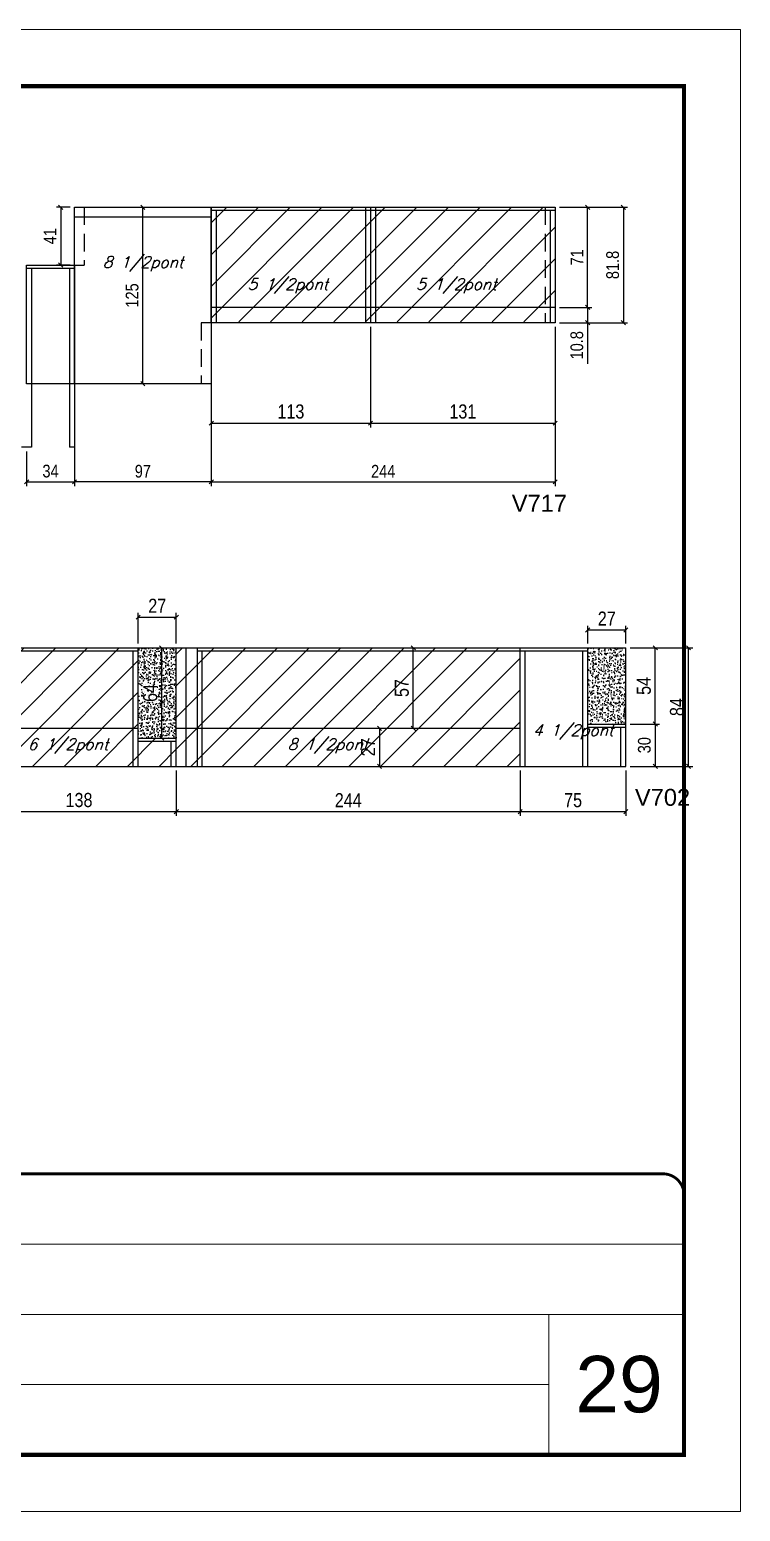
# Model space of a CAD drawing. Extents: x -20960 to -5926, y -2106 to 21915.
# Drawn here: x -11226 to -10722, y 12825 to 13875 of the extents above; entities that cross this region are included whole.
import ezdxf

# ---------------------------------------------------------------- set-up
doc = ezdxf.new("R2010")
doc.units = 0
for name, pattern in [('CONTINUO', [0]), ('DASHED', [0.75, 0.5, -0.25]), ('HIDDEN', [0.375, 0.25, -0.125])]:
    doc.linetypes.add(name, pattern=pattern)
for name, color, linetype in [('5', 5, 'Continuous'), ('COTA', 241, 'Continuous'), ('Painéis', 200, 'Continuous'), ('Reaproveitamento', 251, 'Continuous'), ('SARR_2.2x7', 40, 'Continuous'), ('SARR_3.5x7', 81, 'Continuous'), ('texto', 7, 'Continuous')]:
    doc.layers.add(name, color=color, linetype=linetype)
for name, color, linetype, lineweight in [('CARIMBO', 255, 'Continuous', 9), ('Folhas', 255, 'Continuous', 9), ('SARRAFO DE PRESSAO', 251, 'DASHED', 9)]:
    doc.layers.add(name, color=color, linetype=linetype, lineweight=lineweight)
doc.styles.add('ARIAL', font='arial.ttf')
doc.styles.add('COTA TECNICA', font='techl___.ttf', dxfattribs={"height": 10})
doc.styles.add('COTA TECNICA-50', font='techl___.ttf', dxfattribs={"height": 9})
doc.styles.add('Romans', font='romans.shx')
doc.styles.get("Standard").update_dxf_attribs({"font": 'arial.ttf'})
doc.dimstyles.new('COTA PAINEL-50', dxfattribs={"dimtxt": 9, "dimasz": 3, "dimexe": 3, "dimexo": 3, "dimgap": 3, "dimtad": 1, "dimdec": 1, "dimzin": 12, "dimdsep": 46, "dimtxsty": 'COTA TECNICA-50', "dimblk1": 'OBLIQUE', "dimblk2": 'OBLIQUE', "dimsah": 1, "dimcen": 0.9, "dimclrd": 4, "dimclre": 4, "dimclrt": 240, "dimadec": 1, "dimazin": 3, "dimtfac": 1, "dimtdec": 1, "dimtmove": 0, "dimatfit": 3, "dimfxl": 1, "dimtolj": 1, "dimtzin": 12, "dimarcsym": 0})
doc.dimstyles.new('PAINEL', dxfattribs={"dimtxt": 10, "dimasz": 3, "dimexe": 3, "dimexo": 3, "dimgap": 3, "dimtad": 1, "dimdec": 1, "dimzin": 12, "dimdsep": 46, "dimtxsty": 'COTA TECNICA', "dimblk1": 'OBLIQUE', "dimblk2": 'OBLIQUE', "dimsah": 1, "dimcen": 0.9, "dimclrd": 4, "dimclre": 4, "dimclrt": 240, "dimadec": 1, "dimazin": 3, "dimtfac": 1, "dimtdec": 1, "dimtmove": 0, "dimatfit": 3, "dimfxl": 1, "dimtolj": 1, "dimtzin": 12, "dimarcsym": 0})
pattern_1 = [(50, (-150685.6413, -14036.3305), (5.46554007, -0.47817257), [0.5715, -6.2865]), (355, (-150685.6413, -14036.3305), (-1.05730264, 5.73170536), [0.4572, -5.02921753]), (100.4514447, (-150685.186, -14036.3704), (4.40823741, 5.25353256), [0.48570026, -5.34270734]), (46.1842, (-150685.641, -14034.8065), (8.13237123, -1.26126984), [0.85725, -9.42975]), (96.6355576, (-150684.964, -14034.912), (7.122124, 7.42278374), [0.7285507, -8.01406824]), (351.184151, (-150685.641, -14034.8065), (7.122124, 7.42278374), [0.685799, -7.54379196]), (21, (-150684.8793, -14035.1875), (4.54843174, -3.06795595), [0.5715, -6.2865]), (326, (-150684.8793, -14035.1875), (1.85406085, 5.52563898), [0.4572, -5.0292]), (71.451445, (-150684.5003, -14035.443), (6.40249258, 2.45768307), [0.48570026, -5.34269813]), (37.5, (-150685.6413, -14036.3305), (0.092658098, 2.536651166), [0, -4.96824, 0, -5.1054, 0, -5.04825]), (7.5, (-150685.6413, -14036.3305), (2.004589875, 3.005417245), [0, -2.91084, 0, -4.85394, 0, -1.92405]), (327.5, (-150687.3406, -14036.3305), (4.067717855, -0.17186232), [0, -1.905, 0, -5.9436, 0, -7.8867]), (317.5, (-150688.1026, -14036.3305), (4.44387544, 0.76279473), [0, -2.4765, 0, -3.94716, 0, -5.6007])]
pattern_2 = [(45, (-2998.156, -3677.611), (-11.22532, 11.22532), [])]
pattern_3 = [(45, (-1445.447, -3056.504), (-11.22532, 11.22532), [])]

# ---------------------------------------------------------------- blocks, each defined once
blk = doc.blocks.new('9999999999')
at = {"color": 30, "linetype": 'CONTINUO'}
for p, q in [((98564.6, 34379.6), (99584, 34379.6)), ((98564.6, 34329.8), (99488, 34329.8)), ((99584, 34329.8), (99488, 34329.8)), ((99488, 34329.8), (99488, 34230.2)), ((98564.6, 34280), (99488, 34280))]:
    blk.add_line(p, q, dxfattribs=at)
at = {"color": 30, "linetype": 'CONTINUO', "const_width": 2}
blk.add_lwpolyline([(99584, 34230.2), (99584, 34414.4, 0.414214), (99569, 34429.4), (98229, 34429.4, 0.414214), (98214, 34414.4), (98214, 34245.2, 0.414214), (98229, 34230.2), (99584, 34230.2)], format="xyb", dxfattribs=at)
at = {"layer": 'Folhas'}
blk.add_lwpolyline([(98139, 34190.2), (99624, 34190.2), (99624, 35240.2), (98139, 35240.2)], close=True, dxfattribs=at)
at = {"layer": 'Folhas', "color": 30, "const_width": 3}
blk.add_lwpolyline([(98214, 34230.2), (99584, 34230.2), (99584, 35200.2), (98214, 35200.2)], close=True, dxfattribs=at)
blk = doc.blocks.new('_Oblique')
at = {"color": 0, "linetype": 'ByBlock', "lineweight": -2}
blk.add_line((-0.5, -0.5), (0.5, 0.5), dxfattribs=at)
blk = doc.blocks.new('*D953')
at = {"layer": 'COTA', "color": 4, "lineweight": -2, "ltscale": 25, "transparency": 16777216}
for p, q in [((-11260.2, 13350.3), (-11260.2, 13318.2)), ((-11122.2, 13350.3), (-11122.2, 13318.2)), ((-11260.2, 13321.2), (-11122.2, 13321.2))]:
    blk.add_line(p, q, dxfattribs=at)
at = {"layer": 'Defpoints', "color": 0, "ltscale": 25, "transparency": 16777216}
for p in [(-11260.2, 13353.3), (-11122.2, 13353.3), (-11122.2, 13321.2)]:
    blk.add_point(p, dxfattribs=at)
at = {"layer": 'COTA', "color": 4, "lineweight": -2, "ltscale": 25, "transparency": 16777216, "xscale": 3, "yscale": 3, "zscale": 3, "rotation": 180}
blk.add_blockref('_Oblique', (-11260.2, 13321.2), dxfattribs=at)
at = {"layer": 'COTA', "color": 4, "lineweight": -2, "ltscale": 25, "transparency": 16777216, "xscale": 3, "yscale": 3, "zscale": 3}
blk.add_blockref('_Oblique', (-11122.2, 13321.2), dxfattribs=at)
at = {"layer": 'COTA', "color": 240, "ltscale": 25, "transparency": 16777216, "insert": (-11191.2, 13329.4), "char_height": 10, "attachment_point": 5, "style": 'COTA TECNICA'}
blk.add_mtext('\\A1;138', dxfattribs=at)
blk = doc.blocks.new('*D954')
at = {"layer": 'COTA', "color": 4, "lineweight": -2, "ltscale": 25, "transparency": 16777216}
for p, q in [((-11122.2, 13350.3), (-11122.2, 13318.2)), ((-10878.2, 13350.3), (-10878.2, 13318.2)), ((-11122.2, 13321.2), (-10878.2, 13321.2))]:
    blk.add_line(p, q, dxfattribs=at)
at = {"layer": 'Defpoints', "color": 0, "ltscale": 25, "transparency": 16777216}
for p in [(-11122.2, 13353.3), (-10878.2, 13353.3), (-10878.2, 13321.2)]:
    blk.add_point(p, dxfattribs=at)
at = {"layer": 'COTA', "color": 4, "lineweight": -2, "ltscale": 25, "transparency": 16777216, "xscale": 3, "yscale": 3, "zscale": 3, "rotation": 180}
blk.add_blockref('_Oblique', (-11122.2, 13321.2), dxfattribs=at)
at = {"layer": 'COTA', "color": 4, "lineweight": -2, "ltscale": 25, "transparency": 16777216, "xscale": 3, "yscale": 3, "zscale": 3}
blk.add_blockref('_Oblique', (-10878.2, 13321.2), dxfattribs=at)
at = {"layer": 'COTA', "color": 240, "ltscale": 25, "transparency": 16777216, "insert": (-11000.2, 13329.3), "char_height": 10, "attachment_point": 5, "style": 'COTA TECNICA'}
blk.add_mtext('\\A1;244', dxfattribs=at)
blk = doc.blocks.new('*D955')
at = {"layer": 'COTA', "color": 4, "lineweight": -2, "ltscale": 25, "transparency": 16777216}
for p, q in [((-10878.2, 13350.3), (-10878.2, 13318.2)), ((-10803.3, 13350.3), (-10803.3, 13318.2)), ((-10878.2, 13321.2), (-10803.3, 13321.2))]:
    blk.add_line(p, q, dxfattribs=at)
at = {"layer": 'Defpoints', "color": 0, "ltscale": 25, "transparency": 16777216}
for p in [(-10878.2, 13353.3), (-10803.3, 13353.3), (-10803.3, 13321.2)]:
    blk.add_point(p, dxfattribs=at)
at = {"layer": 'COTA', "color": 4, "lineweight": -2, "ltscale": 25, "transparency": 16777216, "xscale": 3, "yscale": 3, "zscale": 3, "rotation": 180}
blk.add_blockref('_Oblique', (-10878.2, 13321.2), dxfattribs=at)
at = {"layer": 'COTA', "color": 4, "lineweight": -2, "ltscale": 25, "transparency": 16777216, "xscale": 3, "yscale": 3, "zscale": 3}
blk.add_blockref('_Oblique', (-10803.3, 13321.2), dxfattribs=at)
at = {"layer": 'COTA', "color": 240, "ltscale": 25, "transparency": 16777216, "insert": (-10840.7, 13329.3), "char_height": 10, "attachment_point": 5, "style": 'COTA TECNICA'}
blk.add_mtext('\\A1;75', dxfattribs=at)
blk = doc.blocks.new('*D956')
at = {"layer": 'COTA', "color": 4, "lineweight": -2, "ltscale": 25, "transparency": 16777216}
for p, q in [((-10800.3, 13437.3), (-10755.8, 13437.3)), ((-10758.8, 13353.3), (-10758.8, 13437.3)), ((-10800.3, 13353.3), (-10755.8, 13353.3))]:
    blk.add_line(p, q, dxfattribs=at)
at = {"layer": 'Defpoints', "color": 0, "ltscale": 25, "transparency": 16777216}
for p in [(-10803.3, 13437.3), (-10758.8, 13437.3), (-10803.3, 13353.3)]:
    blk.add_point(p, dxfattribs=at)
at = {"layer": 'COTA', "color": 4, "lineweight": -2, "ltscale": 25, "transparency": 16777216, "xscale": 3, "yscale": 3, "zscale": 3}
for p, rotation in [((-10758.8, 13437.3), 90), ((-10758.8, 13353.3), 270)]:
    blk.add_blockref('_Oblique', p, dxfattribs=dict(at, rotation=rotation))
at = {"layer": 'COTA', "color": 240, "ltscale": 25, "transparency": 16777216, "insert": (-10766.9, 13395.3), "char_height": 10, "attachment_point": 5, "rotation": 90, "style": 'COTA TECNICA'}
blk.add_mtext('\\A1;84', dxfattribs=at)
blk = doc.blocks.new('*D957')
at = {"layer": 'COTA', "color": 4, "lineweight": -2, "ltscale": 25, "transparency": 16777216}
for p, q in [((-10800.3, 13437.3), (-10779.4, 13437.3)), ((-10782.4, 13383.3), (-10782.4, 13437.3)), ((-10800.3, 13383.3), (-10779.4, 13383.3))]:
    blk.add_line(p, q, dxfattribs=at)
at = {"layer": 'Defpoints', "color": 0, "ltscale": 25, "transparency": 16777216}
for p in [(-10803.3, 13437.3), (-10782.4, 13437.3), (-10803.3, 13383.3)]:
    blk.add_point(p, dxfattribs=at)
at = {"layer": 'COTA', "color": 4, "lineweight": -2, "ltscale": 25, "transparency": 16777216, "xscale": 3, "yscale": 3, "zscale": 3}
for p, rotation in [((-10782.4, 13437.3), 90), ((-10782.4, 13383.3), 270)]:
    blk.add_blockref('_Oblique', p, dxfattribs=dict(at, rotation=rotation))
at = {"layer": 'COTA', "color": 240, "ltscale": 25, "transparency": 16777216, "insert": (-10790.5, 13410.3), "char_height": 10, "attachment_point": 5, "rotation": 90, "style": 'COTA TECNICA'}
blk.add_mtext('\\A1;54', dxfattribs=at)
blk = doc.blocks.new('*D958')
at = {"layer": 'COTA', "color": 4, "lineweight": -2, "ltscale": 25, "transparency": 16777216}
for p, q in [((-10830.3, 13440.3), (-10830.3, 13452.9)), ((-10803.3, 13440.3), (-10803.3, 13452.9)), ((-10803.3, 13449.9), (-10830.3, 13449.9))]:
    blk.add_line(p, q, dxfattribs=at)
at = {"layer": 'Defpoints', "color": 0, "ltscale": 25, "transparency": 16777216}
for p in [(-10830.3, 13449.9), (-10830.3, 13437.3), (-10803.3, 13437.3)]:
    blk.add_point(p, dxfattribs=at)
at = {"layer": 'COTA', "color": 4, "lineweight": -2, "ltscale": 25, "transparency": 16777216, "xscale": 3, "yscale": 3, "zscale": 3, "rotation": 180}
blk.add_blockref('_Oblique', (-10830.3, 13449.9), dxfattribs=at)
at = {"layer": 'COTA', "color": 4, "lineweight": -2, "ltscale": 25, "transparency": 16777216, "xscale": 3, "yscale": 3, "zscale": 3}
blk.add_blockref('_Oblique', (-10803.3, 13449.9), dxfattribs=at)
at = {"layer": 'COTA', "color": 240, "ltscale": 25, "transparency": 16777216, "insert": (-10816.8, 13458), "char_height": 10, "attachment_point": 5, "style": 'COTA TECNICA'}
blk.add_mtext('\\A1;27', dxfattribs=at)
blk = doc.blocks.new('*D959')
at = {"layer": 'COTA', "color": 4, "lineweight": -2, "ltscale": 25, "transparency": 16777216}
for p, q in [((-10997.2, 13380.3), (-10975, 13380.3)), ((-10978, 13380.3), (-10978, 13353.3)), ((-10997.2, 13353.3), (-10975, 13353.3))]:
    blk.add_line(p, q, dxfattribs=at)
at = {"layer": 'Defpoints', "color": 0, "ltscale": 25, "transparency": 16777216}
for p in [(-11000.2, 13380.3), (-11000.2, 13353.3), (-10978, 13353.3)]:
    blk.add_point(p, dxfattribs=at)
at = {"layer": 'COTA', "color": 4, "lineweight": -2, "ltscale": 25, "transparency": 16777216, "xscale": 3, "yscale": 3, "zscale": 3}
for p, rotation in [((-10978, 13380.3), 90), ((-10978, 13353.3), 270)]:
    blk.add_blockref('_Oblique', p, dxfattribs=dict(at, rotation=rotation))
at = {"layer": 'COTA', "color": 240, "ltscale": 25, "transparency": 16777216, "insert": (-10986.1, 13366.8), "char_height": 10, "attachment_point": 5, "rotation": 90, "style": 'COTA TECNICA'}
blk.add_mtext('\\A1;27', dxfattribs=at)
blk = doc.blocks.new('*D960')
at = {"layer": 'COTA', "color": 4, "lineweight": -2, "ltscale": 25, "transparency": 16777216}
for p, q in [((-10973.2, 13437.3), (-10951.1, 13437.3)), ((-10954.1, 13380.3), (-10954.1, 13437.3)), ((-10966.1, 13380.3), (-10951.1, 13380.3))]:
    blk.add_line(p, q, dxfattribs=at)
at = {"layer": 'Defpoints', "color": 0, "ltscale": 25, "transparency": 16777216}
for p in [(-10976.2, 13437.3), (-10954.1, 13437.3), (-10969.1, 13380.3)]:
    blk.add_point(p, dxfattribs=at)
at = {"layer": 'COTA', "color": 4, "lineweight": -2, "ltscale": 25, "transparency": 16777216, "xscale": 3, "yscale": 3, "zscale": 3}
for p, rotation in [((-10954.1, 13437.3), 90), ((-10954.1, 13380.3), 270)]:
    blk.add_blockref('_Oblique', p, dxfattribs=dict(at, rotation=rotation))
at = {"layer": 'COTA', "color": 240, "ltscale": 25, "transparency": 16777216, "insert": (-10962.2, 13408.8), "char_height": 10, "attachment_point": 5, "rotation": 90, "style": 'COTA TECNICA'}
blk.add_mtext('\\A1;57', dxfattribs=at)
blk = doc.blocks.new('*D962')
at = {"layer": 'COTA', "color": 4, "lineweight": -2, "ltscale": 25, "transparency": 16777216}
for p, q in [((-11149.2, 13440.3), (-11149.2, 13462)), ((-11122.2, 13440.3), (-11122.2, 13462)), ((-11149.2, 13459), (-11122.2, 13459))]:
    blk.add_line(p, q, dxfattribs=at)
at = {"layer": 'Defpoints', "color": 0, "ltscale": 25, "transparency": 16777216}
for p in [(-11122.2, 13459), (-11149.2, 13437.3), (-11122.2, 13437.3)]:
    blk.add_point(p, dxfattribs=at)
at = {"layer": 'COTA', "color": 4, "lineweight": -2, "ltscale": 25, "transparency": 16777216, "xscale": 3, "yscale": 3, "zscale": 3, "rotation": 180}
blk.add_blockref('_Oblique', (-11149.2, 13459), dxfattribs=at)
at = {"layer": 'COTA', "color": 4, "lineweight": -2, "ltscale": 25, "transparency": 16777216, "xscale": 3, "yscale": 3, "zscale": 3}
blk.add_blockref('_Oblique', (-11122.2, 13459), dxfattribs=at)
at = {"layer": 'COTA', "color": 240, "ltscale": 25, "transparency": 16777216, "insert": (-11135.7, 13467.1), "char_height": 10, "attachment_point": 5, "style": 'COTA TECNICA'}
blk.add_mtext('\\A1;27', dxfattribs=at)
blk = doc.blocks.new('*D963')
at = {"layer": 'COTA', "color": 4, "lineweight": -2, "ltscale": 25, "transparency": 16777216}
for p, q in [((-11146.2, 13437.3), (-11129.5, 13437.3)), ((-11132.5, 13373.3), (-11132.5, 13437.3)), ((-11146.2, 13373.3), (-11129.5, 13373.3))]:
    blk.add_line(p, q, dxfattribs=at)
at = {"layer": 'Defpoints', "color": 0, "ltscale": 25, "transparency": 16777216}
for p in [(-11149.2, 13437.3), (-11132.5, 13437.3), (-11149.2, 13373.3)]:
    blk.add_point(p, dxfattribs=at)
at = {"layer": 'COTA', "color": 4, "lineweight": -2, "ltscale": 25, "transparency": 16777216, "xscale": 3, "yscale": 3, "zscale": 3}
for p, rotation in [((-11132.5, 13437.3), 90), ((-11132.5, 13373.3), 270)]:
    blk.add_blockref('_Oblique', p, dxfattribs=dict(at, rotation=rotation))
at = {"layer": 'COTA', "color": 240, "ltscale": 25, "transparency": 16777216, "insert": (-11140.6, 13405.3), "char_height": 10, "attachment_point": 5, "rotation": 90, "style": 'COTA TECNICA'}
blk.add_mtext('\\A1;64', dxfattribs=at)
blk = doc.blocks.new('*D926')
at = {"layer": 'COTA', "color": 4, "lineweight": -2, "transparency": 16777216}
for p, q in [((-10850.4, 13749.5), (-10802, 13749.5)), ((-10805, 13749.5), (-10805, 13667.7)), ((-10850.4, 13667.7), (-10802, 13667.7))]:
    blk.add_line(p, q, dxfattribs=at)
at = {"layer": 'Defpoints', "color": 0, "transparency": 16777216}
for p in [(-10853.4, 13749.5), (-10853.4, 13667.7), (-10805, 13667.7)]:
    blk.add_point(p, dxfattribs=at)
at = {"layer": 'COTA', "color": 4, "lineweight": -2, "transparency": 16777216, "xscale": 3, "yscale": 3, "zscale": 3}
for p, rotation in [((-10805, 13749.5), 90), ((-10805, 13667.7), 270)]:
    blk.add_blockref('_Oblique', p, dxfattribs=dict(at, rotation=rotation))
at = {"layer": 'COTA', "color": 240, "transparency": 16777216, "insert": (-10812.6, 13708.6), "char_height": 9, "attachment_point": 5, "rotation": 90, "style": 'COTA TECNICA-50'}
blk.add_mtext('\\A1;81.8', dxfattribs=at)
blk = doc.blocks.new('*D927')
at = {"layer": 'COTA', "color": 4, "lineweight": -2, "transparency": 16777216}
for p, q in [((-10853.4, 13664.7), (-10853.4, 13551.9)), ((-11097.4, 13621.5), (-11097.4, 13551.9)), ((-11097.4, 13554.9), (-10853.4, 13554.9))]:
    blk.add_line(p, q, dxfattribs=at)
at = {"layer": 'Defpoints', "color": 0, "transparency": 16777216}
for p in [(-10853.4, 13667.7), (-11097.4, 13624.5), (-10853.4, 13554.9)]:
    blk.add_point(p, dxfattribs=at)
at = {"layer": 'COTA', "color": 4, "lineweight": -2, "transparency": 16777216, "xscale": 3, "yscale": 3, "zscale": 3, "rotation": 180}
blk.add_blockref('_Oblique', (-11097.4, 13554.9), dxfattribs=at)
at = {"layer": 'COTA', "color": 4, "lineweight": -2, "transparency": 16777216, "xscale": 3, "yscale": 3, "zscale": 3}
blk.add_blockref('_Oblique', (-10853.4, 13554.9), dxfattribs=at)
at = {"layer": 'COTA', "color": 240, "transparency": 16777216, "insert": (-10975.4, 13562.4), "char_height": 9, "attachment_point": 5, "style": 'COTA TECNICA-50'}
blk.add_mtext('\\A1;244', dxfattribs=at)
blk = doc.blocks.new('*D928')
at = {"layer": 'COTA', "color": 4, "lineweight": -2, "transparency": 16777216}
for p, q in [((-11194.4, 13621.5), (-11194.4, 13551.9)), ((-11097.4, 13621.5), (-11097.4, 13551.9)), ((-11097.4, 13554.9), (-11194.4, 13554.9))]:
    blk.add_line(p, q, dxfattribs=at)
at = {"layer": 'Defpoints', "color": 0, "transparency": 16777216}
for p in [(-11194.4, 13624.5), (-11097.4, 13624.5), (-11194.4, 13554.9)]:
    blk.add_point(p, dxfattribs=at)
at = {"layer": 'COTA', "color": 4, "lineweight": -2, "transparency": 16777216, "xscale": 3, "yscale": 3, "zscale": 3, "rotation": 180}
blk.add_blockref('_Oblique', (-11194.4, 13554.9), dxfattribs=at)
at = {"layer": 'COTA', "color": 4, "lineweight": -2, "transparency": 16777216, "xscale": 3, "yscale": 3, "zscale": 3}
blk.add_blockref('_Oblique', (-11097.4, 13554.9), dxfattribs=at)
at = {"layer": 'COTA', "color": 240, "transparency": 16777216, "insert": (-11145.9, 13562.4), "char_height": 9, "attachment_point": 5, "style": 'COTA TECNICA-50'}
blk.add_mtext('\\A1;97', dxfattribs=at)
blk = doc.blocks.new('*D929')
at = {"layer": 'COTA', "color": 4, "lineweight": -2, "transparency": 16777216}
for p, q in [((-11197.4, 13749.5), (-11207.2, 13749.5)), ((-11204.2, 13749.5), (-11204.2, 13708.5)), ((-11197.4, 13708.5), (-11207.2, 13708.5))]:
    blk.add_line(p, q, dxfattribs=at)
at = {"layer": 'Defpoints', "color": 0, "transparency": 16777216}
for p in [(-11194.4, 13749.5), (-11204.2, 13708.5), (-11194.4, 13708.5)]:
    blk.add_point(p, dxfattribs=at)
at = {"layer": 'COTA', "color": 4, "lineweight": -2, "transparency": 16777216, "xscale": 3, "yscale": 3, "zscale": 3}
for p, rotation in [((-11204.2, 13749.5), 90), ((-11204.2, 13708.5), 270)]:
    blk.add_blockref('_Oblique', p, dxfattribs=dict(at, rotation=rotation))
at = {"layer": 'COTA', "color": 240, "transparency": 16777216, "insert": (-11211.8, 13729), "char_height": 9, "attachment_point": 5, "rotation": 90, "style": 'COTA TECNICA-50'}
blk.add_mtext('\\A1;41', dxfattribs=at)
blk = doc.blocks.new('*D930')
at = {"layer": 'COTA', "color": 4, "lineweight": -2, "transparency": 16777216}
blk.add_line((-11145.9, 13624.5), (-11145.9, 13749.5), dxfattribs=at)
at = {"layer": 'Defpoints', "color": 0, "transparency": 16777216}
for p in [(-11145.9, 13749.5), (-11145.9, 13749.5), (-11145.9, 13624.5)]:
    blk.add_point(p, dxfattribs=at)
at = {"layer": 'COTA', "color": 4, "lineweight": -2, "transparency": 16777216, "xscale": 3, "yscale": 3, "zscale": 3}
for p, rotation in [((-11145.9, 13749.5), 90), ((-11145.9, 13624.5), 270)]:
    blk.add_blockref('_Oblique', p, dxfattribs=dict(at, rotation=rotation))
at = {"layer": 'COTA', "color": 240, "transparency": 16777216, "insert": (-11153.5, 13687), "char_height": 9, "attachment_point": 5, "rotation": 90, "style": 'COTA TECNICA-50'}
blk.add_mtext('\\A1;125', dxfattribs=at)
blk = doc.blocks.new('*D888')
at = {"layer": 'COTA', "color": 4, "lineweight": -2, "transparency": 16777216}
for p, q in [((-10850.4, 13678.5), (-10827.4, 13678.5)), ((-10830.4, 13678.5), (-10830.4, 13667.7)), ((-10850.4, 13667.7), (-10827.4, 13667.7)), ((-10830.4, 13667.7), (-10830.4, 13638.6))]:
    blk.add_line(p, q, dxfattribs=at)
at = {"layer": 'Defpoints', "color": 0, "transparency": 16777216}
for p in [(-10853.4, 13678.5), (-10830.4, 13678.5), (-10853.4, 13667.7)]:
    blk.add_point(p, dxfattribs=at)
at = {"layer": 'COTA', "color": 4, "lineweight": -2, "transparency": 16777216, "xscale": 3, "yscale": 3, "zscale": 3}
for p, rotation in [((-10830.4, 13678.5), 90), ((-10830.4, 13667.7), 270)]:
    blk.add_blockref('_Oblique', p, dxfattribs=dict(at, rotation=rotation))
at = {"layer": 'COTA', "color": 240, "transparency": 16777216, "insert": (-10838, 13651.7), "char_height": 9, "attachment_point": 5, "rotation": 90, "style": 'COTA TECNICA-50'}
blk.add_mtext('\\A1;10.8', dxfattribs=at)
blk = doc.blocks.new('*D889')
at = {"layer": 'COTA', "color": 4, "lineweight": -2, "transparency": 16777216}
for p, q in [((-10850.4, 13749.5), (-10827.4, 13749.5)), ((-10830.4, 13678.5), (-10830.4, 13749.5)), ((-10850.4, 13678.5), (-10827.4, 13678.5))]:
    blk.add_line(p, q, dxfattribs=at)
at = {"layer": 'Defpoints', "color": 0, "transparency": 16777216}
for p in [(-10853.4, 13749.5), (-10830.4, 13749.5), (-10853.4, 13678.5)]:
    blk.add_point(p, dxfattribs=at)
at = {"layer": 'COTA', "color": 4, "lineweight": -2, "transparency": 16777216, "xscale": 3, "yscale": 3, "zscale": 3}
for p, rotation in [((-10830.4, 13749.5), 90), ((-10830.4, 13678.5), 270)]:
    blk.add_blockref('_Oblique', p, dxfattribs=dict(at, rotation=rotation))
at = {"layer": 'COTA', "color": 240, "transparency": 16777216, "insert": (-10837.9, 13714), "char_height": 9, "attachment_point": 5, "rotation": 90, "style": 'COTA TECNICA-50'}
blk.add_mtext('\\A1;71', dxfattribs=at)
blk = doc.blocks.new('*D890')
at = {"layer": 'COTA', "color": 4, "lineweight": -2, "ltscale": 25, "transparency": 16777216}
for p, q in [((-10984.4, 13664.7), (-10984.4, 13593.5)), ((-10853.4, 13664.7), (-10853.4, 13593.5)), ((-10984.4, 13596.5), (-10853.4, 13596.5))]:
    blk.add_line(p, q, dxfattribs=at)
at = {"layer": 'Defpoints', "color": 0, "ltscale": 25, "transparency": 16777216}
for p in [(-10984.4, 13667.7), (-10853.4, 13667.7), (-10853.4, 13596.5)]:
    blk.add_point(p, dxfattribs=at)
at = {"layer": 'COTA', "color": 4, "lineweight": -2, "ltscale": 25, "transparency": 16777216, "xscale": 3, "yscale": 3, "zscale": 3, "rotation": 180}
blk.add_blockref('_Oblique', (-10984.4, 13596.5), dxfattribs=at)
at = {"layer": 'COTA', "color": 4, "lineweight": -2, "ltscale": 25, "transparency": 16777216, "xscale": 3, "yscale": 3, "zscale": 3}
blk.add_blockref('_Oblique', (-10853.4, 13596.5), dxfattribs=at)
at = {"layer": 'COTA', "color": 240, "ltscale": 25, "transparency": 16777216, "insert": (-10918.9, 13604.7), "char_height": 10, "attachment_point": 5, "style": 'COTA TECNICA'}
blk.add_mtext('\\A1;131', dxfattribs=at)
blk = doc.blocks.new('*D931')
at = {"layer": 'COTA', "color": 4, "lineweight": -2, "ltscale": 25, "transparency": 16777216}
for p, q in [((-10984.4, 13664.7), (-10984.4, 13593.5)), ((-11097.4, 13625.3), (-11097.4, 13593.5)), ((-11097.4, 13596.5), (-10984.4, 13596.5))]:
    blk.add_line(p, q, dxfattribs=at)
at = {"layer": 'Defpoints', "color": 0, "ltscale": 25, "transparency": 16777216}
for p in [(-10984.4, 13667.7), (-11097.4, 13628.3), (-10984.4, 13596.5)]:
    blk.add_point(p, dxfattribs=at)
at = {"layer": 'COTA', "color": 4, "lineweight": -2, "ltscale": 25, "transparency": 16777216, "xscale": 3, "yscale": 3, "zscale": 3, "rotation": 180}
blk.add_blockref('_Oblique', (-11097.4, 13596.5), dxfattribs=at)
at = {"layer": 'COTA', "color": 4, "lineweight": -2, "ltscale": 25, "transparency": 16777216, "xscale": 3, "yscale": 3, "zscale": 3}
blk.add_blockref('_Oblique', (-10984.4, 13596.5), dxfattribs=at)
at = {"layer": 'COTA', "color": 240, "ltscale": 25, "transparency": 16777216, "insert": (-11040.9, 13604.7), "char_height": 10, "attachment_point": 5, "style": 'COTA TECNICA'}
blk.add_mtext('\\A1;113', dxfattribs=at)
blk = doc.blocks.new('*D934')
at = {"layer": 'COTA', "color": 4, "lineweight": -2, "transparency": 16777216}
for p, q in [((-11228.4, 13576.5), (-11228.4, 13551.9)), ((-11194.4, 13576.5), (-11194.4, 13551.9)), ((-11228.4, 13554.9), (-11194.4, 13554.9))]:
    blk.add_line(p, q, dxfattribs=at)
at = {"layer": 'Defpoints', "color": 0, "transparency": 16777216}
for p in [(-11228.4, 13579.5), (-11194.4, 13579.5), (-11194.4, 13554.9)]:
    blk.add_point(p, dxfattribs=at)
at = {"layer": 'COTA', "color": 4, "lineweight": -2, "transparency": 16777216, "xscale": 3, "yscale": 3, "zscale": 3, "rotation": 180}
blk.add_blockref('_Oblique', (-11228.4, 13554.9), dxfattribs=at)
at = {"layer": 'COTA', "color": 4, "lineweight": -2, "transparency": 16777216, "xscale": 3, "yscale": 3, "zscale": 3}
blk.add_blockref('_Oblique', (-11194.4, 13554.9), dxfattribs=at)
at = {"layer": 'COTA', "color": 240, "transparency": 16777216, "insert": (-11211.4, 13562.5), "char_height": 9, "attachment_point": 5, "style": 'COTA TECNICA-50'}
blk.add_mtext('\\A1;34', dxfattribs=at)
blk = doc.blocks.new('*D936')
at = {"layer": 'COTA', "color": 4, "lineweight": -2, "transparency": 16777216}
for p, q in [((-10800.3, 13383.3), (-10779.4, 13383.3)), ((-10782.4, 13383.3), (-10782.4, 13353.3)), ((-10800.3, 13353.3), (-10779.4, 13353.3))]:
    blk.add_line(p, q, dxfattribs=at)
at = {"layer": 'Defpoints', "color": 0, "transparency": 16777216}
for p in [(-10803.3, 13383.3), (-10803.3, 13353.3), (-10782.4, 13353.3)]:
    blk.add_point(p, dxfattribs=at)
at = {"layer": 'COTA', "color": 4, "lineweight": -2, "transparency": 16777216, "xscale": 3, "yscale": 3, "zscale": 3}
for p, rotation in [((-10782.4, 13383.3), 90), ((-10782.4, 13353.3), 270)]:
    blk.add_blockref('_Oblique', p, dxfattribs=dict(at, rotation=rotation))
at = {"layer": 'COTA', "color": 240, "transparency": 16777216, "insert": (-10790.1, 13368.3), "char_height": 9, "attachment_point": 5, "rotation": 90, "style": 'COTA TECNICA-50'}
blk.add_mtext('\\A1;30', dxfattribs=at)

msp = doc.modelspace()

# ---------------------------------------------------------------- hatches: boundary and pattern name
at = {"layer": 'COTA', "linetype": 'ByBlock'}
h = msp.add_hatch(dxfattribs=at)
h.set_pattern_fill('AR-CONC', color=256, scale=0.03)
h.set_pattern_definition(pattern_1)
h.paths.add_polyline_path([(-11149.24, 13373.28), (-11122.24, 13373.28), (-11122.24, 13437.28), (-11149.24, 13437.28)])
h.paths.add_polyline_path([(-11130.79, 13394.16), (-11130.79, 13416.56), (-11151.38, 13416.56), (-11151.38, 13394.16)], flags=9)
h = msp.add_hatch(dxfattribs=at)
h.set_pattern_fill('AR-CONC', color=256, scale=0.03)
h.set_pattern_definition(pattern_1)
h.paths.add_polyline_path([(-10803.26, 13437.28), (-10830.26, 13437.28), (-10830.26, 13383.28), (-10803.26, 13383.28)])
at = {"layer": 'Reaproveitamento'}
h = msp.add_hatch(dxfattribs=at)
h.set_pattern_fill('ANSI31', color=256, scale=5)
h.set_pattern_definition(pattern_3)
h.paths.add_polyline_path([(-11097.45, 13668.27), (-10984.45, 13668.27), (-10984.45, 13749.47), (-11097.45, 13749.47)])
h = msp.add_hatch(dxfattribs=at)
h.set_pattern_fill('ANSI31', color=256, scale=5)
h.set_pattern_definition(pattern_3)
h.paths.add_polyline_path([(-10984.45, 13749.47), (-10984.45, 13668.27), (-10853.45, 13668.27), (-10853.45, 13749.47)])
h = msp.add_hatch(dxfattribs=at)
h.set_pattern_fill('ANSI31', color=256, scale=5)
h.set_pattern_definition(pattern_2)
h.paths.add_polyline_path([(-11149.24, 13373.28), (-11149.24, 13437.28), (-11260.22, 13437.28), (-11260.22, 13353.28), (-11122.24, 13353.28), (-11122.24, 13373.28)])
h = msp.add_hatch(dxfattribs=at)
h.set_pattern_fill('ANSI31', color=256, scale=5)
h.set_pattern_definition(pattern_2)
h.paths.add_polyline_path([(-11122.24, 13437.28), (-11122.24, 13353.28), (-10878.24, 13353.28), (-10878.24, 13437.28)])

# ---------------------------------------------------------------- linework, layer by layer
at = {"layer": 'COTA', "linetype": 'ByBlock'}
for p, q in [((-11149.24, 13437.28), (-11122.24, 13437.28)), ((-10830.26, 13437.28), (-10803.26, 13437.28)), ((-10803.26, 13383.28), (-10803.26, 13437.28))]:
    msp.add_line(p, q, dxfattribs=at)
at = {"layer": 'Painéis', "ltscale": 25}
for p, q in [((-10984.45, 13749.47), (-10984.45, 13667.67)), ((-10853.45, 13678.47), (-11097.45, 13678.47)), ((-11149.24, 13373.28), (-11149.24, 13437.28)), ((-11122.24, 13353.28), (-11122.24, 13437.28)), ((-10878.24, 13353.28), (-10878.24, 13437.28)), ((-10830.26, 13383.28), (-10830.26, 13437.28)), ((-10803.26, 13353.28), (-10803.26, 13383.28)), ((-11149.24, 13373.28), (-11122.24, 13373.28))]:
    msp.add_line(p, q, dxfattribs=at)
at = {"layer": 'Painéis'}
for p, q in [((-11504.22, 13437.28), (-11149.24, 13437.28)), ((-11122.24, 13437.28), (-10830.26, 13437.28)), ((-11504.22, 13380.28), (-11149.24, 13380.28)), ((-11122.24, 13380.28), (-10878.24, 13380.28)), ((-10830.26, 13383.28), (-10803.26, 13383.28)), ((-11504.22, 13353.28), (-10803.26, 13353.28))]:
    msp.add_line(p, q, dxfattribs=at)
for points in [[(-11194.45, 13749.47), (-11097.45, 13749.47), (-11097.45, 13624.47), (-11194.45, 13624.47)], [(-11097.45, 13749.47), (-10853.45, 13749.47), (-10853.45, 13667.67), (-11097.45, 13667.67)], [(-11228.45, 13708.47), (-11194.45, 13708.47), (-11194.45, 13624.47), (-11228.45, 13624.47)]]:
    msp.add_lwpolyline(points, close=True, dxfattribs=at)
at = {"layer": 'SARR_2.2x7', "linetype": 'HIDDEN', "ltscale": 50}
for p, q in [((-11187.45, 13749.47), (-11187.45, 13708.47)), ((-10860.45, 13749.47), (-10860.45, 13667.67)), ((-11194.45, 13708.47), (-11187.45, 13708.47)), ((-11097.45, 13667.67), (-11104.45, 13667.67)), ((-11104.45, 13667.67), (-11104.45, 13624.47))]:
    msp.add_line(p, q, dxfattribs=at)
at = {"layer": 'SARR_2.2x7', "linetype": 'Continuous'}
for p, q in [((-10853.45, 13747.27), (-11097.45, 13747.27)), ((-11097.45, 13742.47), (-11194.45, 13742.47)), ((-11228.45, 13706.27), (-11194.45, 13706.27)), ((-11260.22, 13435.08), (-11149.24, 13435.08)), ((-11115.24, 13353.28), (-11115.24, 13437.28)), ((-11107.24, 13435.08), (-10878.24, 13435.08)), ((-10878.24, 13435.08), (-10830.26, 13435.08)), ((-10830.26, 13381.08), (-10803.26, 13381.08)), ((-11149.24, 13371.08), (-11122.24, 13371.08))]:
    msp.add_line(p, q, dxfattribs=at)
at = {"layer": 'SARR_3.5x7'}
for p, q in [((-11093.95, 13747.27), (-11093.95, 13667.67)), ((-10987.95, 13749.47), (-10987.95, 13667.67)), ((-10980.95, 13749.47), (-10980.95, 13667.67)), ((-10856.95, 13747.27), (-10856.95, 13667.67)), ((-11224.95, 13706.27), (-11224.95, 13579.47)), ((-11197.95, 13706.27), (-11197.95, 13579.47)), ((-11194.45, 13624.47), (-11194.45, 13579.47)), ((-11224.95, 13579.47), (-11231.95, 13579.47)), ((-11194.45, 13579.47), (-11197.95, 13579.47)), ((-11152.74, 13353.28), (-11152.74, 13435.08)), ((-11149.24, 13353.28), (-11149.24, 13437.28)), ((-11107.24, 13353.28), (-11107.24, 13437.28)), ((-11103.74, 13353.28), (-11103.74, 13435.08)), ((-10878.24, 13353.28), (-10878.24, 13435.08)), ((-10874.74, 13353.28), (-10874.74, 13435.08)), ((-10833.76, 13353.28), (-10833.76, 13435.08)), ((-10830.26, 13353.28), (-10830.26, 13437.28)), ((-10806.76, 13353.28), (-10806.76, 13381.08)), ((-10803.26, 13353.28), (-10803.26, 13383.28)), ((-11125.74, 13353.28), (-11125.74, 13371.08)), ((-11122.24, 13353.28), (-11122.24, 13373.28)), ((-11152.74, 13353.28), (-11149.24, 13353.28)), ((-11125.74, 13353.28), (-11122.24, 13353.28)), ((-11107.24, 13353.28), (-11103.74, 13353.28)), ((-10878.24, 13353.28), (-10874.74, 13353.28)), ((-10833.76, 13353.28), (-10830.26, 13353.28)), ((-10806.76, 13353.28), (-10803.26, 13353.28))]:
    msp.add_line(p, q, dxfattribs=at)

# ---------------------------------------------------------------- block references
at = {"layer": 'SARRAFO DE PRESSAO', "color": 6, "linetype": 'ByBlock'}
msp.add_blockref('9999999999', (-110345.98, -21364.84), dxfattribs=at)

# ---------------------------------------------------------------- texts
at = {"layer": '5', "linetype": 'Continuous'}
for s, p in [('V717', (-10884.17, 13533.74)), ('V702', (-10796.81, 13325.35))]:
    msp.add_text(s, height=12, rotation=0.00004, dxfattribs=at).set_placement(p)
at = {"layer": 'CARIMBO', "style": 'ARIAL'}
msp.add_text('29', height=40, dxfattribs=at).set_placement((-10839.14, 12895.51))
at = {"layer": 'texto', "color": 2, "char_height": 8, "attachment_point": 5, "style": 'Romans'}
for s, insert in [('{\\Q19;\\C256;8 1/2pont}', (-11145.76, 13709.32)), ('{\\Q19;\\C256;5 1/2pont}', (-11043.08, 13693.65)), ('{\\Q19;\\C256;5 1/2pont}', (-10923.51, 13693.65)), ('{\\Q19;\\C256;4 1/2pont}', (-10840.72, 13377.64)), ('{\\Q19;\\C256;6 1/2pont}', (-11199.02, 13367.64)), ('{\\Q19;\\C256;8 1/2pont}', (-11014.63, 13367.64))]:
    msp.add_mtext(s, dxfattribs=dict(at, insert=insert))

# ---------------------------------------------------------------- dimensions: what is measured, and where the dimension line sits
at = {"layer": 'COTA', "color": 1}
for base, p1, p2, picture, middle in [((-11204.21, 13708.47), (-11194.45, 13749.47), (-11194.45, 13708.47), '*D929', (-11211.78, 13728.97)), ((-11145.95, 13749.47), (-11145.95, 13624.47), (-11145.95, 13749.47), '*D930', (-11153.55, 13686.97)), ((-10804.99, 13667.67), (-10853.45, 13749.47), (-10853.45, 13667.67), '*D926', (-10812.57, 13708.57)), ((-10782.42, 13353.28), (-10803.26, 13383.28), (-10803.26, 13353.28), '*D936', (-10790.12, 13368.28))]:
    dim = msp.add_linear_dim(base=base, p1=p1, p2=p2, angle=90, dimstyle='COTA PAINEL-50', dxfattribs=at)
    dim.commit()
    dim.dimension.update_dxf_attribs({"geometry": picture, "text_midpoint": middle})
at = {"layer": 'COTA'}
dim = msp.add_linear_dim(base=(-10830.37, 13749.47), p1=(-10853.45, 13678.47), p2=(-10853.45, 13749.47), angle=90, dimstyle='COTA PAINEL-50', override={"dimtmove": 1}, dxfattribs=at)
dim.commit()
dim.dimension.update_dxf_attribs({"geometry": '*D889', "text_midpoint": (-10837.94, 13713.97)})
dim = msp.add_linear_dim(base=(-10830.37, 13678.47), p1=(-10853.45, 13667.67), p2=(-10853.45, 13678.47), angle=90, dimstyle='COTA PAINEL-50', dxfattribs=at)
dim.commit()
dim.dimension.update_dxf_attribs({"geometry": '*D888', "text_midpoint": (-10830.37, 13651.65), "dimtype": 160})
at = {"layer": 'COTA', "color": 1}
for base, p1, p2, picture, middle in [((-10853.45, 13554.85), (-11097.45, 13624.47), (-10853.45, 13667.67), '*D927', (-10975.45, 13562.42)), ((-11194.45, 13554.85), (-11097.45, 13624.47), (-11194.45, 13624.47), '*D928', (-11145.95, 13562.44)), ((-11194.45, 13554.85), (-11228.45, 13579.47), (-11194.45, 13579.47), '*D934', (-11211.45, 13562.55))]:
    dim = msp.add_linear_dim(base=base, p1=p1, p2=p2, dimstyle='COTA PAINEL-50', dxfattribs=at)
    dim.commit()
    dim.dimension.update_dxf_attribs({"geometry": picture, "text_midpoint": middle})
at = {"layer": 'COTA', "ltscale": 25}
for base, p1, p2, picture, middle in [((-10984.45, 13596.49), (-11097.45, 13628.27), (-10984.45, 13667.67), '*D931', (-11040.95, 13604.71)), ((-11122.24, 13458.99), (-11149.24, 13437.28), (-11122.24, 13437.28), '*D962', (-11135.74, 13467.06)), ((-10830.26, 13449.89), (-10803.26, 13437.28), (-10830.26, 13437.28), '*D958', (-10816.76, 13457.96))]:
    dim = msp.add_linear_dim(base=base, p1=p1, p2=p2, dimstyle='PAINEL', dxfattribs=at)
    dim.commit()
    dim.dimension.update_dxf_attribs({"geometry": picture, "text_midpoint": middle})
for base, p1, p2, picture, middle in [((-10853.45, 13596.49), (-10984.45, 13667.67), (-10853.45, 13667.67), '*D890', (-10918.95, 13604.71)), ((-11122.24, 13321.18), (-11260.22, 13353.28), (-11122.24, 13353.28), '*D953', (-11191.23, 13329.42)), ((-10878.24, 13321.18), (-11122.24, 13353.28), (-10878.24, 13353.28), '*D954', (-11000.24, 13329.25)), ((-10803.26, 13321.18), (-10878.24, 13353.28), (-10803.26, 13353.28), '*D955', (-10840.75, 13329.29))]:
    dim = msp.add_linear_dim(base=base, p1=p1, p2=p2, dimstyle='PAINEL', override={"dimtmove": 1}, dxfattribs=at)
    dim.commit()
    dim.dimension.update_dxf_attribs({"geometry": picture, "text_midpoint": middle})
for base, p1, p2, picture, middle in [((-11132.51, 13437.28), (-11149.24, 13373.28), (-11149.24, 13437.28), '*D963', (-11140.62, 13405.28)), ((-10954.06, 13437.28), (-10969.06, 13380.28), (-10976.25, 13437.28), '*D960', (-10962.17, 13408.78)), ((-10758.85, 13437.28), (-10803.26, 13353.28), (-10803.26, 13437.28), '*D956', (-10766.94, 13395.28)), ((-10782.42, 13437.28), (-10803.26, 13383.28), (-10803.26, 13437.28), '*D957', (-10790.53, 13410.28)), ((-10978.05, 13353.28), (-11000.24, 13380.28), (-11000.24, 13353.28), '*D959', (-10986.12, 13366.78))]:
    dim = msp.add_linear_dim(base=base, p1=p1, p2=p2, angle=90, dimstyle='PAINEL', dxfattribs=at)
    dim.commit()
    dim.dimension.update_dxf_attribs({"geometry": picture, "text_midpoint": middle})

doc.saveas('drawing.dxf')
